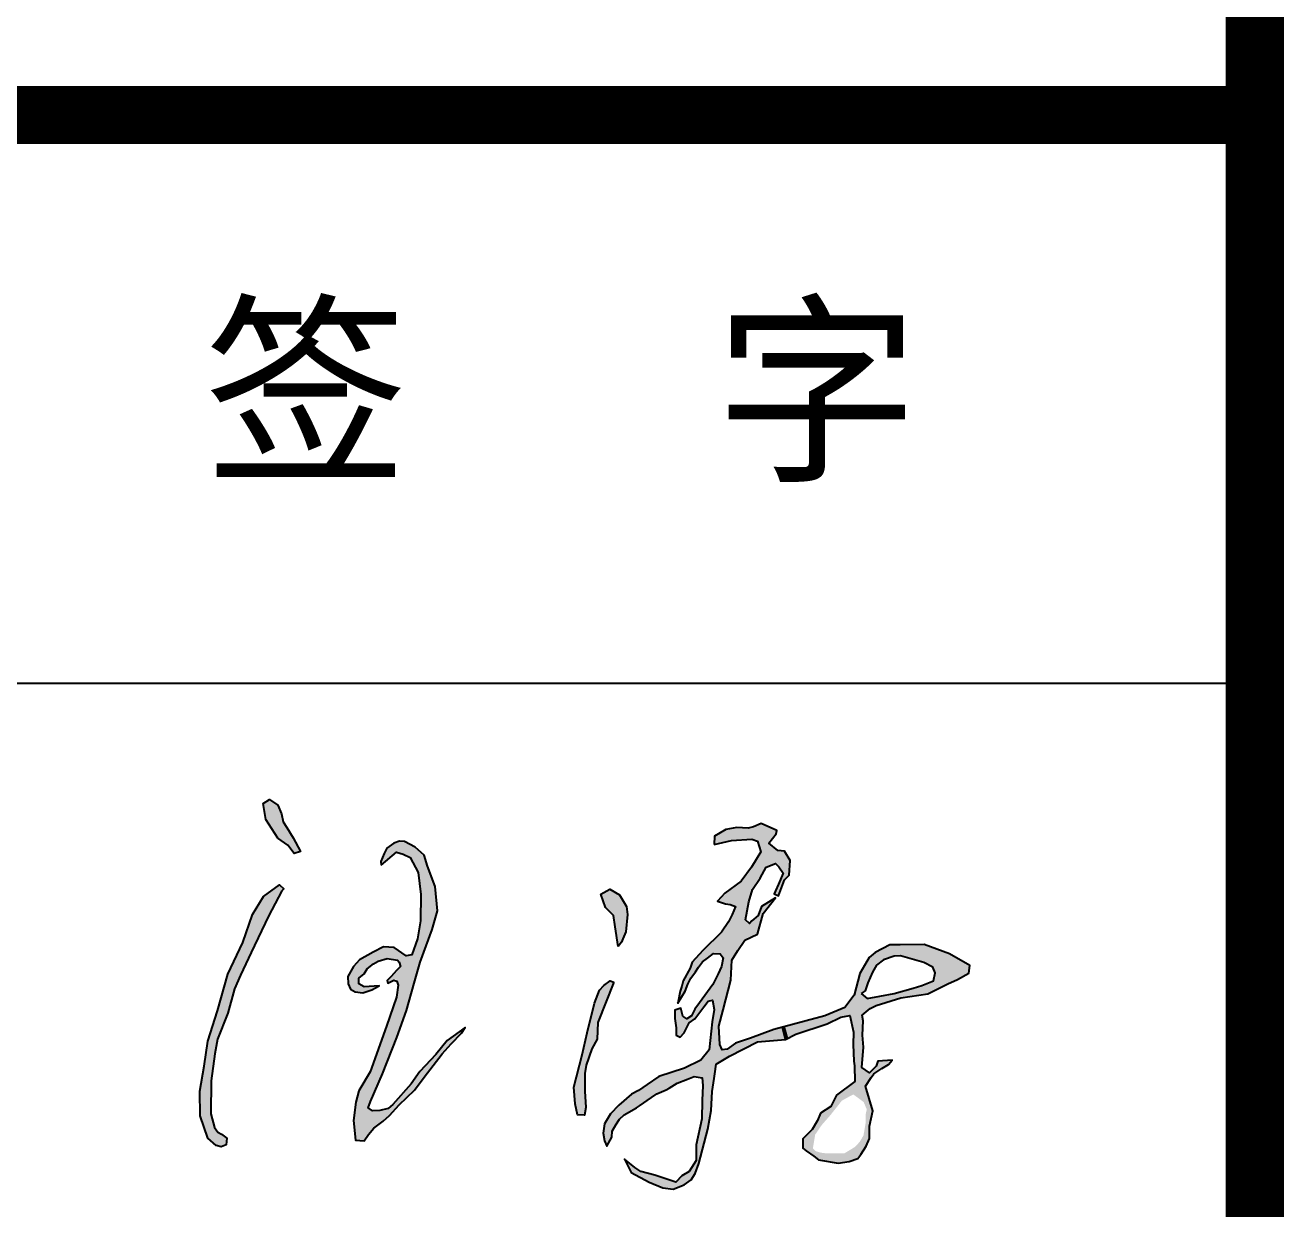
# Model space of a CAD drawing. Extents: x 1036631 to 1215829, y 649019 to 896649.
# Drawn here: x 1153238 to 1155399, y 813789 to 815821 of the extents above; entities that cross this region are included whole.
import ezdxf

# ---------------------------------------------------------------- set-up
doc = ezdxf.new("R2010")
doc.units = 0
doc.header["$LTSCALE"] = 1000
doc.header["$MEASUREMENT"] = 0
for name, color, linetype in [('PUB_TEXT', 7, 'Continuous'), ('TWT_TITLE', 7, 'Continuous'), ('图框', 7, 'Continuous')]:
    doc.layers.add(name, color=color, linetype=linetype)
doc.styles.add('STYLE-黑体', font='simhei.ttf')

msp = doc.modelspace()

# ---------------------------------------------------------------- hatches: boundary and pattern name
at = {"layer": 'PUB_TEXT'}
h = msp.add_hatch(color=4, dxfattribs=at)
h.paths.add_polyline_path([(1153656.1, 814291.2), (1153681.4, 814338.7), (1153675.2, 814344.9), (1153647.6, 814325), (1153628.5, 814293.9), (1153612.1, 814246), (1153586.1, 814191.7), (1153568.4, 814128.7), (1153552.1, 814076.3), (1153545.6, 814033.6), (1153538.3, 813990.4), (1153538.6, 813948.3), (1153551.9, 813909.8), (1153566.1, 813897.4), (1153575, 813894.9), (1153583.5, 813898.4), (1153584.8, 813910.1), (1153575.6, 813916.7), (1153565, 813923.1), (1153556.9, 813951.9), (1153557.4, 814008.3), (1153564, 814054.6), (1153568.8, 814079.9), (1153586.3, 814124.4), (1153597.6, 814166.4), (1153607.8, 814190.1), (1153626.3, 814228.9)])
h.paths.add_polyline_path([(1153687.6, 814443.4), (1153681, 814453), (1153678.5, 814467.2), (1153671.9, 814481.9), (1153657.7, 814491.5), (1153647, 814484.9), (1153651.6, 814457), (1153672.4, 814425.1), (1153689.1, 814413), (1153700.3, 814398.8), (1153710.9, 814402.3), (1153698.7, 814425.6)])
h = msp.add_hatch(color=4, dxfattribs=at)
h.paths.add_polyline_path([(1154447.4, 814050.9), (1154495.5, 814075.5), (1154543.9, 814079.3), (1154538.2, 814100.6), (1154523.4, 814096.7), (1154483.3, 814081.6), (1154457.6, 814073.3), (1154443.7, 814062.7), (1154434.8, 814061.6), (1154430.9, 814070.5), (1154429.2, 814102.2), (1154436.4, 814130.1), (1154449.8, 814181.4), (1154451.3, 814215.8), (1154461.9, 814232.1), (1154473.6, 814250.2), (1154495.8, 814260.3), (1154505.1, 814296), (1154526.6, 814322.4), (1154502.6, 814307.8), (1154496.5, 814292.3), (1154486, 814283.3), (1154482.1, 814278.3), (1154475.2, 814284.9), (1154480.5, 814315.7), (1154487.1, 814337.2), (1154500.3, 814356.7), (1154510.2, 814375.4), (1154526.2, 814381.4), (1154531.9, 814375.7), (1154539.4, 814364.9), (1154531.7, 814346.2), (1154526.2, 814334.7), (1154524.2, 814329.7), (1154531.7, 814326.2), (1154542.1, 814353.4), (1154549.8, 814361.4), (1154551.8, 814386.7), (1154542, 814402.6), (1154530.5, 814403.9), (1154515.2, 814416.5), (1154527.7, 814432.8), (1154528.7, 814438.4), (1154501.9, 814450.5), (1154488.7, 814444.6), (1154479.3, 814442.5), (1154460.2, 814443.2), (1154441, 814439.8), (1154421.9, 814428.3), (1154421.1, 814414.5), (1154450.7, 814420.9), (1154485.9, 814423.3), (1154495.5, 814420.1), (1154501.1, 814401.7), (1154485.1, 814375.3), (1154467.5, 814351.3), (1154439.5, 814330.6), (1154426.7, 814317), (1154440.7, 814312.1), (1154448.7, 814311), (1154457.6, 814307.9), (1154451.8, 814293.8), (1154445.7, 814281.3), (1154433.7, 814263.5), (1154401.9, 814232.1), (1154383.5, 814212.3), (1154380.2, 814202.1), (1154368.2, 814179.9), (1154365.5, 814170.9), (1154362.9, 814162.1), (1154359, 814141.6), (1154371.5, 814162.5), (1154375.7, 814174.3), (1154380.9, 814184.7), (1154389.3, 814195.8), (1154394.2, 814203.4), (1154401.1, 814212.8), (1154409.8, 814219.2), (1154419.9, 814226.8), (1154431.7, 814226.3), (1154436.4, 814219.4), (1154433.7, 814204.9), (1154427.8, 814192.1), (1154419.1, 814173.6), (1154395.9, 814142.3), (1154388.1, 814131.2), (1154382.1, 814120.1), (1154374.3, 814115), (1154367.1, 814119.2), (1154363.9, 814133.2), (1154353.6, 814129.9), (1154353.6, 814115.2), (1154355.7, 814099.3), (1154355.7, 814086.6), (1154362.6, 814083.1), (1154369.5, 814090.6), (1154378.2, 814108.1), (1154387.9, 814114.6), (1154403.4, 814135.2), (1154410.9, 814145.1), (1154418.4, 814146.7), (1154420.9, 814130.8), (1154417.5, 814109.6), (1154412.4, 814061.7), (1154398.4, 814043.7), (1154370.4, 814030.3), (1154326.1, 814016), (1154306.1, 814002.2), (1154291.1, 813991.6), (1154279.3, 813985.7), (1154257.6, 813966.5), (1154243, 813951.6), (1154232.7, 813934.3), (1154230.8, 813918.6), (1154233.1, 813905.6), (1154236.7, 813896.1), (1154245.7, 813911.9), (1154246.1, 813922.1), (1154252.4, 813932.7), (1154258.7, 813942.5), (1154266.6, 813950), (1154287.8, 813962.2), (1154292.9, 813965.7), (1154313.8, 813979.9), (1154322.5, 813986.2), (1154338.6, 813992.9), (1154343.7, 813996), (1154357.9, 814004.3), (1154375.6, 814011.3), (1154386.6, 814015.7), (1154400.8, 814013.7), (1154401.5, 814000.3), (1154400.8, 813974.4), (1154400, 813942.9), (1154390.5, 813898.3), (1154390.5, 813871.4), (1154378.2, 813852.4), (1154365.4, 813845.2), (1154355.3, 813834.5), (1154319.5, 813846.3), (1154295.4, 813852.4), (1154284.8, 813859.7), (1154267.5, 813873.7), (1154278.7, 813850.7), (1154309.8, 813834.2), (1154333, 813824.8), (1154350.7, 813822.6), (1154369.8, 813829.8), (1154381.9, 813838.6), (1154388.3, 813849.4), (1154394.6, 813866.2), (1154410.4, 813925.4), (1154416.3, 813957.6), (1154417.9, 813990.1), (1154421, 814012.5), (1154422.2, 814020.4), (1154424.5, 814036.9)])
h.paths.add_polyline_path([(1154614.9, 814106.3), (1154638.8, 814117.6), (1154653.8, 814120.7), (1154660.6, 814092.2), (1154659.7, 814070.6), (1154661.1, 814041.9), (1154661.9, 814034.4), (1154662.8, 814007.5), (1154631.4, 813983.9), (1154621.2, 813964.5), (1154603.6, 813952.6), (1154598.3, 813940.2), (1154589.4, 813924.8), (1154573.6, 813908.9), (1154573.6, 813893), (1154578.9, 813888.2), (1154592.1, 813878.9), (1154600.5, 813872.7), (1154634, 813867), (1154653, 813869.7), (1154667.6, 813875), (1154672.9, 813881.6), (1154682.1, 813896.1), (1154687.9, 813909.3), (1154687.9, 813930.5), (1154693.6, 813957), (1154680.8, 813999.3), (1154690.5, 814014.3), (1154695.4, 814020.5), (1154709.1, 814029.7), (1154720.5, 814036.3), (1154726.7, 814043.8), (1154702.3, 814042.2), (1154699, 814033.3), (1154687.9, 814021.9), (1154674.6, 814031.3), (1154677.6, 814066.3), (1154675.8, 814086.8), (1154676.7, 814111.3), (1154675.5, 814121.2), (1154688.8, 814132.6), (1154699, 814137.9), (1154741.5, 814150.7), (1154787.8, 814158), (1154822.4, 814175.2), (1154839.1, 814182.5), (1154858.6, 814193.1), (1154860.3, 814206.4), (1154825.2, 814226.5), (1154781.7, 814242.7), (1154740.4, 814242.1), (1154722.5, 814242.1), (1154697.4, 814228.7), (1154687.4, 814220.4), (1154671.2, 814192.5), (1154661.7, 814155.7), (1154645.6, 814134.5), (1154611, 814120.1), (1154541.6, 814101.5), (1154547.1, 814081), (1154561.5, 814088.7)])
h.paths.add_polyline_path([(1154673.5, 814158.4), (1154680.4, 814163.2), (1154684.7, 814176.9), (1154692.9, 814195.2), (1154699.9, 814207.3), (1154711.6, 814215.9), (1154730.4, 814222.5), (1154740.9, 814223.3), (1154781, 814211.5), (1154796.4, 814203.5), (1154800.7, 814193.9), (1154797.9, 814180.3), (1154777.6, 814172.3), (1154762.7, 814167.4), (1154730, 814158.1), (1154705.6, 814153.8), (1154684, 814149.8)], flags=16)
h.paths.add_polyline_path([(1154650.8, 813980.1), (1154660.2, 813985), (1154677.9, 813971.8), (1154683.1, 813959.3), (1154681, 813949.6), (1154681, 813935), (1154677.5, 813914.5), (1154670.9, 813903.4), (1154662.6, 813894.7), (1154644.9, 813883.9), (1154614.6, 813883.6), (1154604.5, 813885), (1154595.9, 813887.4), (1154590.6, 813892.3), (1154594.5, 813915.9), (1154605.9, 813932.6), (1154620.5, 813949.2), (1154640.3, 813974.2)], flags=16)
h.paths.add_polyline_path([(1154541.6, 814101.5), (1154538.2, 814100.6), (1154543.9, 814079.3), (1154547.1, 814081)], flags=17)
msp.add_hatch(color=4, dxfattribs=at).paths.add_polyline_path([(1153878.8, 814172.7), (1153876, 814152.3), (1153858.8, 814102.4), (1153830.5, 814023.8), (1153811.2, 813991.1), (1153806.3, 813971.9), (1153801.8, 813940.5), (1153805.4, 813906.5), (1153820.6, 813905.2), (1153827.8, 813916.4), (1153837.2, 813927.1), (1153852.9, 813939.2), (1153863.6, 813949), (1153880.2, 813966.9), (1153906.7, 813992.5), (1153923.2, 814014.4), (1153954.2, 814054.7), (1153969.8, 814072.2), (1153987.3, 814090.5), (1153994, 814099.9), (1153962.7, 814077.6), (1153943.6, 814053.4), (1153915.9, 814024.3), (1153901.3, 814003.5), (1153869.8, 813967.9), (1153861.4, 813960.7), (1153847.1, 813957.3), (1153834.8, 813956.7), (1153827.3, 813962.1), (1153831.2, 813973), (1153852, 814020.6), (1153876.3, 814082.6), (1153892.9, 814129.3), (1153906.3, 814175.9), (1153916.2, 814211.9), (1153936.8, 814268.2), (1153946.3, 814300.6), (1153942, 814342.1), (1153929.1, 814377.2), (1153923.4, 814396.1), (1153908.1, 814409.9), (1153889.5, 814419.6), (1153881.1, 814420.2), (1153871.3, 814416.8), (1153859.4, 814407.7), (1153854.4, 814398.9), (1153848.7, 814384.8), (1153849.5, 814378.9), (1153876, 814401.1), (1153887.4, 814397.6), (1153899.3, 814392), (1153912.9, 814366.3), (1153917.4, 814328.2), (1153917.1, 814283.2), (1153912, 814252.4), (1153901.9, 814224.7), (1153892.2, 814222.9), (1153871.8, 814237.3), (1153853.4, 814238.5), (1153835.5, 814229.2), (1153812.6, 814215.9), (1153802.2, 814204.6), (1153792.2, 814187.5), (1153792.6, 814174.7), (1153796.8, 814166), (1153804.6, 814161.4), (1153818.1, 814159.6), (1153833.6, 814164.5), (1153846, 814171.6), (1153820.1, 814169.8), (1153811, 814174.7), (1153811.2, 814184.6), (1153820.3, 814192.4), (1153825.2, 814200.8), (1153841, 814213.2), (1153859.8, 814218.3), (1153879.8, 814215.3), (1153882.6, 814204.6), (1153875.7, 814197.7), (1153866.4, 814187.5), (1153860, 814180.4), (1153860.9, 814176.2), (1153875, 814183.3)])
h = msp.add_hatch(color=4, dxfattribs=at)
h.paths.add_polyline_path([(1154242.7, 814180.2), (1154231.8, 814172.1), (1154224.3, 814164.3), (1154215.5, 814141.8), (1154203.3, 814090.9), (1154194.5, 814052.9), (1154180.4, 813997.3), (1154182.5, 813968.8), (1154186.4, 813950.1), (1154198.3, 813949.4), (1154200.8, 813962.4), (1154199, 813990.9), (1154199.3, 814020.7), (1154201.3, 814035.1), (1154211.2, 814063.4), (1154220.5, 814079.7), (1154221.2, 814108.3), (1154248.9, 814177.8)])
h.paths.add_polyline_path([(1154248.4, 814292.2), (1154251.4, 814272.6), (1154256.4, 814239), (1154261.9, 814246.5), (1154264.4, 814252), (1154269.4, 814264.5), (1154272.4, 814294.1), (1154270.4, 814307.7), (1154258.4, 814327.7), (1154241.8, 814337.7), (1154226.8, 814329.2), (1154234.8, 814306.2)])

# ---------------------------------------------------------------- linework, layer by layer
at = {"layer": 'PUB_TEXT', "color": 4}
for p, q in [((1154543.9, 814079.3), (1154538.2, 814100.6)), ((1154547.1, 814081), (1154541.6, 814101.5))]:
    msp.add_line(p, q, dxfattribs=at)
for points in [[(1153672.4, 814425.1), (1153651.6, 814457), (1153647, 814484.9), (1153657.7, 814491.5), (1153671.9, 814481.9), (1153678.5, 814467.2), (1153681, 814453), (1153687.6, 814443.4), (1153698.7, 814425.6), (1153710.9, 814402.3), (1153700.3, 814398.8), (1153689.1, 814413), (1153672.4, 814425.1)], [(1153849.5, 814378.9), (1153876, 814401.1), (1153887.4, 814397.6), (1153899.3, 814392), (1153912.9, 814366.3), (1153917.4, 814328.2), (1153917.1, 814283.2), (1153912, 814252.4), (1153901.9, 814224.7), (1153892.2, 814222.9), (1153871.8, 814237.3), (1153853.4, 814238.5), (1153835.5, 814229.2), (1153812.6, 814215.9), (1153802.2, 814204.6), (1153792.2, 814187.5), (1153792.6, 814174.7), (1153796.8, 814166), (1153804.6, 814161.4), (1153818.1, 814159.6), (1153833.6, 814164.5), (1153846, 814171.6), (1153820.1, 814169.8), (1153811, 814174.7), (1153811.2, 814184.6), (1153820.3, 814192.4), (1153825.2, 814200.8), (1153836.3, 814209.5), (1153844.5, 814214.1), (1153859.8, 814218.3), (1153877.5, 814215.7), (1153880.6, 814212.1), (1153882.6, 814204.6), (1153875.7, 814197.7), (1153866.4, 814187.5), (1153860, 814180.4), (1153860.9, 814176.2), (1153871.5, 814181.5), (1153876.4, 814179.3), (1153878.8, 814172.7), (1153876, 814152.3), (1153858.8, 814102.4), (1153830.5, 814023.8), (1153811.2, 813991.1), (1153806.3, 813971.9), (1153801.8, 813940.5), (1153805.4, 813906.5), (1153820.6, 813905.2), (1153827.8, 813916.4), (1153837.2, 813927.1), (1153852.9, 813939.2), (1153863.6, 813949), (1153880.2, 813966.9), (1153906.7, 813992.5), (1153923.2, 814014.4), (1153954.2, 814054.7), (1153969.8, 814072.2), (1153987.3, 814090.5), (1153994, 814099.9), (1153962.7, 814077.6), (1153943.6, 814053.4), (1153915.9, 814024.3), (1153901.3, 814003.5), (1153869.8, 813967.9), (1153861.4, 813960.7), (1153847.1, 813957.3), (1153834.8, 813956.7), (1153827.3, 813962.1), (1153831.2, 813973), (1153852, 814020.6), (1153876.3, 814082.6), (1153892.9, 814129.3), (1153906.3, 814175.9), (1153916.2, 814211.9), (1153936.8, 814268.2), (1153946.3, 814300.6), (1153942, 814342.1), (1153929.1, 814377.2), (1153923.4, 814396.1), (1153908.1, 814409.9), (1153889.5, 814419.6), (1153881.1, 814420.2), (1153871.3, 814416.8), (1153859.4, 814407.7), (1153854.4, 814398.9), (1153848.7, 814384.8), (1153848.7, 814384.8), (1153849.5, 814378.9)], [(1153679.2, 814334.5), (1153656.1, 814291.2), (1153626.3, 814228.9), (1153607.8, 814190.1), (1153597.6, 814166.4), (1153586.3, 814124.4), (1153568.8, 814079.9), (1153564, 814054.6), (1153557.4, 814008.3), (1153556.9, 813951.9), (1153563.6, 813928.1), (1153569.3, 813920.5), (1153575.6, 813916.7), (1153584.8, 813910.1), (1153584.8, 813910.1), (1153583.5, 813898.4), (1153575, 813894.9), (1153566.1, 813897.4), (1153551.9, 813909.8), (1153538.6, 813948.3), (1153538.3, 813990.4), (1153545.6, 814033.6), (1153552.1, 814076.3), (1153568.4, 814128.7), (1153586.1, 814191.7), (1153612.1, 814246), (1153628.5, 814293.9), (1153647.6, 814325), (1153675.2, 814344.9), (1153682.2, 814337.9), (1153679.2, 814334.5)], [(1154256.4, 814239), (1154251.4, 814272.6), (1154248.4, 814292.2), (1154234.8, 814306.2), (1154226.8, 814329.2), (1154241.8, 814337.7), (1154258.4, 814327.7), (1154270.4, 814307.7), (1154272.4, 814294.1), (1154269.4, 814264.5), (1154264.4, 814252), (1154261.9, 814246.5), (1154256.4, 814239)], [(1154673.5, 814158.4), (1154684, 814149.8), (1154705.6, 814153.8), (1154730, 814158.1), (1154762.7, 814167.4), (1154777.6, 814172.3), (1154797.9, 814180.3), (1154800.7, 814193.9), (1154796.4, 814203.5), (1154781, 814211.5), (1154740.9, 814223.3), (1154730.4, 814222.5), (1154711.6, 814215.9), (1154699.9, 814207.3), (1154692.9, 814195.2), (1154684.7, 814176.9), (1154680.4, 814163.2), (1154673.5, 814158.4)], [(1154248.9, 814177.8), (1154221.2, 814108.3), (1154220.5, 814079.7), (1154211.2, 814063.4), (1154201.3, 814035.1), (1154199.3, 814020.7), (1154199, 813990.9), (1154200.8, 813962.4), (1154198.3, 813949.4), (1154198.3, 813949.4), (1154186.4, 813950.1), (1154182.5, 813968.8), (1154180.4, 813997.3), (1154194.5, 814052.9), (1154203.3, 814090.9), (1154215.5, 814141.8), (1154224.3, 814164.3), (1154231.8, 814172.1), (1154242.7, 814180.2), (1154248.9, 814177.8)]]:
    msp.add_lwpolyline(points, dxfattribs=at)
msp.add_lwpolyline([(1154421.1, 814414.5), (1154450.7, 814420.9), (1154485.9, 814423.3), (1154495.5, 814420.1), (1154501.1, 814401.7), (1154485.1, 814375.3), (1154467.5, 814351.3), (1154439.5, 814330.6), (1154439.5, 814330.6), (1154426.7, 814317), (1154440.7, 814312.1), (1154448.7, 814311), (1154457.6, 814307.9), (1154451.8, 814293.8), (1154445.7, 814281.3), (1154433.7, 814263.5), (1154401.9, 814232.1), (1154383.5, 814212.3), (1154380.2, 814202.1), (1154368.2, 814179.9), (1154365.5, 814170.9), (1154362.9, 814162.1), (1154359, 814141.6), (1154371.5, 814162.5), (1154375.7, 814174.3), (1154380.9, 814184.7), (1154389.3, 814195.8), (1154394.2, 814203.4), (1154401.1, 814212.8), (1154409.8, 814219.2), (1154419.9, 814226.8), (1154431.7, 814226.3), (1154436.4, 814219.4), (1154433.7, 814204.9), (1154427.8, 814192.1), (1154419.1, 814173.6), (1154395.9, 814142.3), (1154388.1, 814131.2), (1154382.1, 814120.1), (1154374.3, 814115), (1154367.1, 814119.2), (1154363.9, 814133.2), (1154353.6, 814129.9), (1154353.6, 814115.2), (1154355.7, 814099.3), (1154355.7, 814086.6), (1154362.6, 814083.1), (1154369.5, 814090.6), (1154378.2, 814108.1), (1154387.9, 814114.6), (1154403.4, 814135.2), (1154410.9, 814145.1), (1154418.4, 814146.7), (1154420.9, 814130.8), (1154417.5, 814109.6), (1154412.4, 814061.7), (1154398.4, 814043.7), (1154370.4, 814030.3), (1154326.1, 814016), (1154306.1, 814002.2), (1154291.1, 813991.6), (1154279.3, 813985.7), (1154257.6, 813966.5), (1154243, 813951.6), (1154232.7, 813934.3), (1154230.8, 813918.6), (1154233.1, 813905.6), (1154236.7, 813896.1), (1154236.7, 813896.1), (1154245.7, 813911.9), (1154246.1, 813922.1), (1154252.4, 813932.7), (1154258.7, 813942.5), (1154266.6, 813950), (1154287.8, 813962.2), (1154292.9, 813965.7), (1154313.8, 813979.9), (1154322.5, 813986.2), (1154338.6, 813992.9), (1154343.7, 813996), (1154357.9, 814004.3), (1154375.6, 814011.3), (1154386.6, 814015.7), (1154400.8, 814013.7), (1154401.5, 814000.3), (1154400.8, 813974.4), (1154400, 813942.9), (1154390.5, 813898.3), (1154390.5, 813871.4), (1154378.2, 813852.4), (1154365.4, 813845.2), (1154355.3, 813834.5), (1154319.5, 813846.3), (1154295.4, 813852.4), (1154284.8, 813859.7), (1154267.5, 813873.7), (1154267.5, 813873.7), (1154278.7, 813850.7), (1154309.8, 813834.2), (1154333, 813824.8), (1154350.7, 813822.6), (1154369.8, 813829.8), (1154381.9, 813838.6), (1154388.3, 813849.4), (1154394.6, 813866.2), (1154410.4, 813925.4), (1154416.3, 813957.6), (1154417.9, 813990.1), (1154421, 814012.5), (1154422.2, 814020.4), (1154424.5, 814036.9), (1154447.4, 814050.9), (1154495.5, 814075.5), (1154543.9, 814079.3), (1154561.5, 814088.7), (1154614.9, 814106.3), (1154638.8, 814117.6), (1154653.8, 814120.7), (1154660.6, 814092.2), (1154659.7, 814070.6), (1154661.1, 814041.9), (1154661.9, 814034.4), (1154662.8, 814007.5), (1154631.4, 813983.9), (1154621.2, 813964.5), (1154603.6, 813952.6), (1154598.3, 813940.2), (1154589.4, 813924.8), (1154573.6, 813908.9), (1154573.6, 813893), (1154578.9, 813888.2), (1154592.1, 813878.9), (1154600.5, 813872.7), (1154634, 813867), (1154653, 813869.7), (1154667.6, 813875), (1154672.9, 813881.6), (1154682.1, 813896.1), (1154687.9, 813909.3), (1154687.9, 813930.5), (1154693.6, 813957), (1154680.8, 813999.3), (1154690.5, 814014.3), (1154695.4, 814020.5), (1154709.1, 814029.7), (1154720.5, 814036.3), (1154726.7, 814043.8), (1154702.3, 814042.2), (1154699, 814033.3), (1154687.9, 814021.9), (1154674.6, 814031.3), (1154677.6, 814066.3), (1154675.8, 814086.8), (1154676.7, 814111.3), (1154675.5, 814121.2), (1154688.8, 814132.6), (1154699, 814137.9), (1154741.5, 814150.7), (1154787.8, 814158), (1154822.4, 814175.2), (1154839.1, 814182.5), (1154858.6, 814193.1), (1154860.3, 814206.4), (1154825.2, 814226.5), (1154825.2, 814226.5), (1154781.7, 814242.7), (1154740.4, 814242.1), (1154722.5, 814242.1), (1154697.4, 814228.7), (1154687.4, 814220.4), (1154671.2, 814192.5), (1154661.7, 814155.7), (1154661.7, 814155.7), (1154645.6, 814134.5), (1154611, 814120.1), (1154523.4, 814096.7), (1154483.3, 814081.6), (1154457.6, 814073.3), (1154443.7, 814062.7), (1154434.8, 814061.6), (1154430.9, 814070.5), (1154429.2, 814102.2), (1154436.4, 814130.1), (1154449.8, 814181.4), (1154451.3, 814215.8), (1154461.9, 814232.1), (1154473.6, 814250.2), (1154495.8, 814260.3), (1154505.1, 814296), (1154526.6, 814322.4), (1154502.6, 814307.8), (1154496.5, 814292.3), (1154486, 814283.3), (1154482.1, 814278.3), (1154475.2, 814284.9), (1154480.5, 814315.7), (1154487.1, 814337.2), (1154500.3, 814356.7), (1154510.2, 814375.4), (1154526.2, 814381.4), (1154531.9, 814375.7), (1154539.4, 814364.9), (1154531.7, 814346.2), (1154526.2, 814334.7), (1154524.2, 814329.7), (1154531.7, 814326.2), (1154542.1, 814353.4), (1154549.8, 814361.4), (1154551.8, 814386.7), (1154542, 814402.6), (1154530.5, 814403.9), (1154515.2, 814416.5), (1154527.7, 814432.8), (1154528.7, 814438.4), (1154501.9, 814450.5), (1154488.7, 814444.6), (1154479.3, 814442.5), (1154460.2, 814443.2), (1154441, 814439.8), (1154421.9, 814428.3), (1154421.1, 814414.5)], close=True, dxfattribs=at)
at = {"layer": 'TWT_TITLE', "const_width": 100}
msp.add_lwpolyline([(1099449.1, 784418.7), (1155349.1, 784418.7), (1155349.1, 824418.7), (1099449.1, 824418.7)], close=True, dxfattribs=at)
at = {"layer": '图框', "color": 0}
msp.add_line((1149649.1, 814691.2), (1155327.1, 814691.2), dxfattribs=at)
msp.add_line((1149649.1, 814691.2), (1155327.1, 814691.2), dxfattribs=at)
at = {"layer": '图框', "color": 4, "const_width": 98.6}
msp.add_lwpolyline([(1149649.1, 824418.7), (1155349.1, 824418.7), (1155349.1, 784418.7), (1149649.1, 784418.7)], close=True, dxfattribs=at)
at = {"layer": '图框', "color": 0}
for const_width in [99.6, 99.6, 99.6, 99.6, 40.3]:
    msp.add_lwpolyline([(1149649.1, 815667.3), (1155327.2, 815667.3)], dxfattribs=dict(at, const_width=const_width))

# ---------------------------------------------------------------- texts
at = {"layer": '图框', "color": 0, "style": 'STYLE-黑体'}
msp.add_text('签   字', height=257.69, dxfattribs=at).set_placement((1153544.7, 815064.4))

doc.saveas('drawing.dxf')
